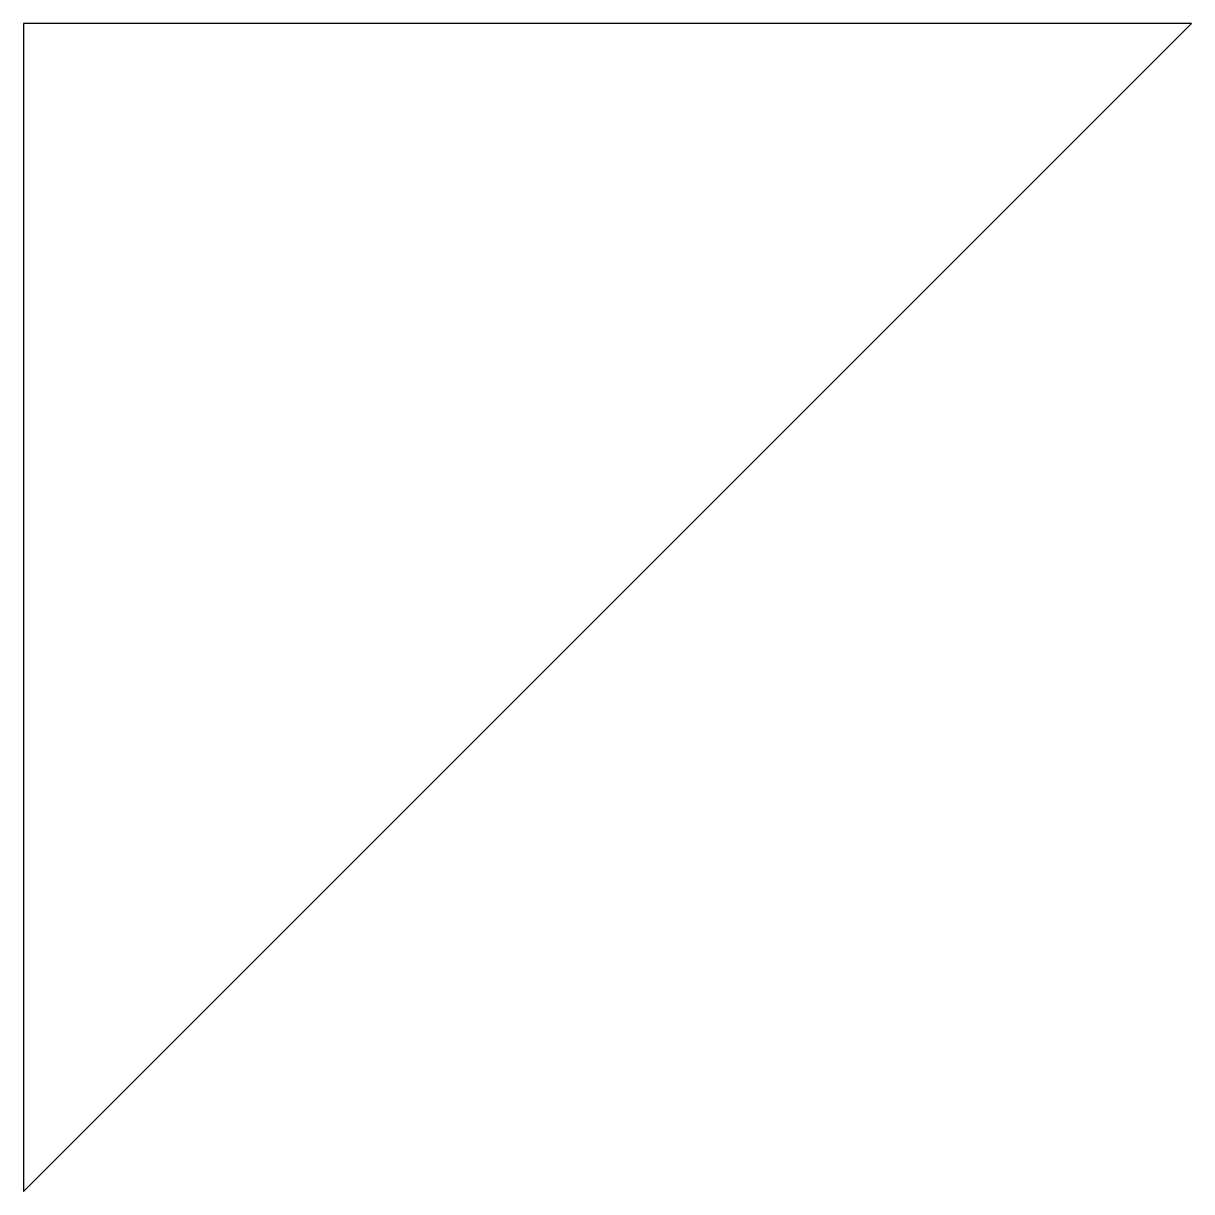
# Model space of a CAD drawing. Header units: millimetres. Extents: x 0 to 5, y -5 to 0.
import ezdxf

# ---------------------------------------------------------------- set-up
doc = ezdxf.new("R2010")
doc.units = ezdxf.units.MM
doc.layers.get('0').update_dxf_attribs({"linetype": 'CONTINUOUS'})

msp = doc.modelspace()

# ---------------------------------------------------------------- linework, layer by layer
for p, q in [((0, 0), (0, -5)), ((0, 0), (0, -5)), ((5, 0), (0, 0)), ((0, -5), (5, 0))]:
    msp.add_line(p, q)

doc.saveas('drawing.dxf')
